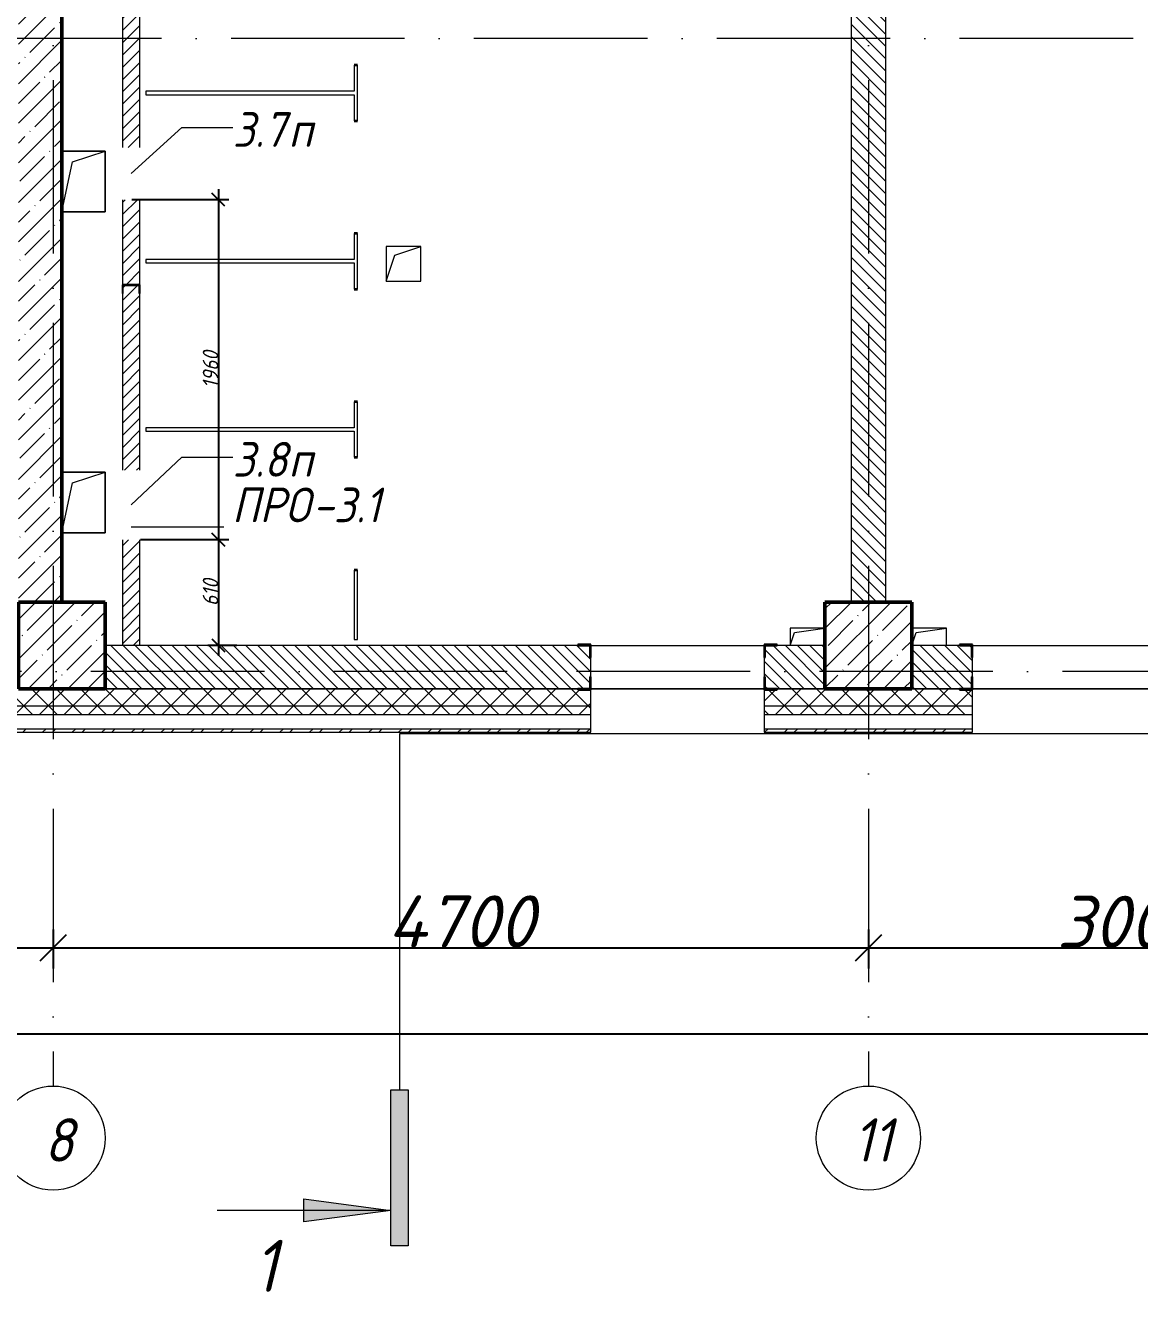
# Model space of a CAD drawing. Header units: millimetres. Extents: x -537608 to 253996, y -217170 to 186033.
# Drawn here: x -165595 to -159171, y 146246 to 153546 of the extents above; entities that cross this region are included whole.
import ezdxf

# ---------------------------------------------------------------- set-up
doc = ezdxf.new("R2010")
doc.units = ezdxf.units.MM
doc.linetypes.add('50_200_ШТРИХ_1Т_ш5_п1_п1_', pattern=[1400, 1000, -200, 0, -200])
for name, color, linetype, lineweight in [('A-____-____-DIMS', 7, 'Continuous', 9), ('A-DOOR-OPNG-MCUT', 7, 'Continuous', 35), ('A-FLOR-____-OTLN', 7, 'Continuous', 9), ('A-GENM-____-IDEN', 7, 'Continuous', 9), ('A-GENM-____-MCUT', 7, 'Continuous', 25), ('A-GENM-____-OTLN', 7, 'Continuous', 9), ('A-GENM-____-OTLN-1', 7, 'Continuous', 25), ('A-GLAZ-____-IDEN', 7, 'Continuous', 9), ('A-WALL-____-MCUT', 7, 'Continuous', 13), ('A-WALL-____-MCUT-1', 7, 'Continuous', 9), ('A-WALL-____-MCUT-2', 7, 'Continuous', 50), ('A-WALL-____-OTLN', 7, 'Continuous', 9), ('A-WALL-____-PATT-1', 7, 'Continuous', 9), ('A-WALL-FNSH-MCUT-1', 7, 'Continuous', 9), ('G-____-____-SYMB', 7, 'Continuous', 9), ('S-COLS-____-MCUT', 7, 'Continuous', 50), ('S-COLS-____-OTLN', 7, 'Continuous', 9), ('S-GRID-____-IDEN', 7, 'Continuous', 9), ('S-GRID-____-OTLN-1', 7, '50_200_ШТРИХ_1Т_ш5_п1_п1_', 9)]:
    doc.layers.add(name, color=color, linetype=linetype, lineweight=lineweight)
doc.layers.add('A-DOOR-____-OTLN-1', color=7, linetype='Continuous', lineweight=9, true_color=0xffffff)
doc.layers.add('G-____-____-SYMB-1', color=9, linetype='Continuous', lineweight=9, true_color=0x808080)
doc.styles.add('ISOCPEUR_I', font='isocpeui.ttf', dxfattribs={"height": 300})
doc.styles.add('ISOCPEUR_I_10', font='isocpeui.ttf', dxfattribs={"width": 0.9, "height": 180})
doc.styles.add('ISOCPEUR_I_11', font='isocpeui.ttf', dxfattribs={"width": 0.9, "height": 200})
doc.styles.add('ISOCPEUR_I_7', font='isocpeui.ttf', dxfattribs={"width": 0.9, "height": 90})
doc.styles.add('ISOCPEUR_I_9', font='isocpeui.ttf', dxfattribs={"width": 0.9, "height": 250})
doc.dimstyles.new('ISO-1_8_0_9К_СРЕДНИЙ_Кладочные_1', dxfattribs={"dimscale": 304.8, "dimtxt": 89.638306, "dimasz": 0.246063, "dimexe": 0.19685, "dimexo": 0, "dimgap": 0, "dimtad": 1, "dimdec": 3, "dimrnd": 0.001, "dimdsep": 46, "dimtxsty": 'ISOCPEUR_I_7', "dimblk1": 'OBLIQUE', "dimblk2": 'OBLIQUE', "dimsah": 1, "dimcen": 0.09, "dimdle": 0.19685, "dimazin": 0, "dimtfac": 1, "dimtdec": 4, "dimtix": 1, "dimtmove": 0, "dimatfit": 3, "dimfxl": 1, "dimtvp": 1, "dimtolj": 1, "dimtzin": 0, "dimarcsym": 2})
doc.dimstyles.new('ISO-2_5_0_9К_БОЛЬШОЙ_ОСИ', dxfattribs={"dimscale": 304.8, "dimtxt": 248.995294, "dimasz": 0.492126, "dimexe": 0.393701, "dimexo": 0, "dimgap": 0, "dimtad": 1, "dimdec": 0, "dimzin": 0, "dimdsep": 46, "dimtxsty": 'ISOCPEUR_I', "dimblk1": 'OBLIQUE', "dimblk2": 'OBLIQUE', "dimsah": 1, "dimcen": 0.09, "dimdle": 0.393701, "dimazin": 0, "dimtfac": 1, "dimtdec": 4, "dimtix": 1, "dimtmove": 0, "dimatfit": 3, "dimfxl": 1, "dimtvp": 1, "dimtolj": 1, "dimtzin": 0, "dimarcsym": 2})
pattern_1 = [(135, (-178684.97, 94540.114), (-35.35534, -35.35534), [])]
pattern_2 = [(45, (-178684.97, 94540.11), (-70.71068, 70.71068), []), (135, (-178684.97, 94540.11), (-70.71068, -70.71068), [])]

# ---------------------------------------------------------------- blocks, each defined once
blk = doc.blocks.new('BSC_Колонна _Прямоугольная - 500х500-V30-АР1_План отверстий 3 этажа в осях 1-64_Ю-ЯЯ')
at = {"layer": 'S-COLS-____-OTLN'}
h = blk.add_hatch(dxfattribs=at)
h.set_pattern_fill('FP_37', color=256, style=0, pattern_type=2)
h.set_pattern_definition([(45, (-17950, -55431.04), (-114.04925, 114.04925), []), (45, (-17835.95, -55431.04), (-114.04925, 114.04925), [201.613, -40.323, 3.353, -36.97])])
h.paths.add_polyline_path([(-250, -250), (250, -250), (250, 250), (-250, 250), (-250, 177.9)], flags=0)
at = {"layer": 'S-COLS-____-MCUT'}
for p, q in [((250, 250), (-250, 250)), ((-250, 250), (-250, -250)), ((250, -250), (250, 250)), ((-250, -250), (250, -250))]:
    blk.add_line(p, q, dxfattribs=at)
blk = doc.blocks.new('BSC_Колонна _Прямоугольная - 500х500-V60-АР1_План отверстий 3 этажа в осях 1-64_Ю-ЯЯ')
at = {"layer": 'S-COLS-____-OTLN'}
h = blk.add_hatch(dxfattribs=at)
h.set_pattern_fill('FP_68', color=256, style=0, pattern_type=2)
h.set_pattern_definition([(45, (-13300, -55431.04), (-114.04925, 114.04925), []), (45, (-13185.95, -55431.04), (-114.04925, 114.04925), [201.613, -40.323, 3.353, -36.97])])
h.paths.add_polyline_path([(-250, -250), (250, -250), (250, 250), (-250, 250)], flags=0)
at = {"layer": 'S-COLS-____-MCUT'}
for p, q in [((250, 250), (-250, 250)), ((-250, 250), (-250, -250)), ((250, -250), (250, 250)), ((-250, -250), (250, -250))]:
    blk.add_line(p, q, dxfattribs=at)
blk = doc.blocks.new('DOR_ДУ_распашная__1Ст_Прямоугольная_ШЕР - Вн_650х2100h_Кабинки С_у-18405741-АР1_План отверстий 3 этажа в осях 1-64_Ю-ЯЯ')
at = {"layer": 'A-DOOR-OPNG-MCUT'}
for p, q in [((-325, -10), (-325, 10)), ((325, 10), (325, -10))]:
    blk.add_line(p, q, dxfattribs=at)
blk = doc.blocks.new('Фахверк_СКБ_Уголок - 250_2700-27497298-АР1_План отверстий 3 этажа в осях 1-64_Ю-ЯЯ')
at = {"layer": 'A-GENM-____-MCUT'}
for p, q in [((200, 181), (125, 181)), ((125, 181), (125, 106)), ((131, 106), (131, 175)), ((131, 175), (200, 175)), ((200, 175), (200, 181)), ((125, 106), (131, 106)), ((131, -6), (125, -6)), ((125, -6), (125, -81)), ((131, -75), (131, -6)), ((125, -81), (200, -81)), ((200, -75), (131, -75)), ((200, -81), (200, -75))]:
    blk.add_line(p, q, dxfattribs=at)
blk = doc.blocks.new('154_Фахверк_СКБ_Швеллер - Тип_100_3960-28737914-АР1_План отверстий 3 этажа в осях 1-64_Ю-ЯЯ')
at = {"layer": 'A-GENM-____-MCUT'}
for p, q in [((175, 50), (125, 50)), ((125, 50), (125, -50)), ((128, 47), (175, 47)), ((128, -47), (128, 47)), ((175, 47), (175, 50)), ((125, -50), (175, -50)), ((175, -47), (128, -47)), ((175, -50), (175, -47))]:
    blk.add_line(p, q, dxfattribs=at)
blk = doc.blocks.new('AR_Отверстие прямоугольное _в плите_ - AR_Отверстие прямоугольное _в плите_-V168-АР1_План отверстий 3 этажа в осях 1-64_Ю-ЯЯ')
at = {"layer": 'A-GENM-____-OTLN'}
for p, q in [((125, 175), (-125, 175)), ((-62.5, 112.5), (125, 175)), ((125, -175), (125, 175)), ((-125, -175), (-62.5, 112.5)), ((-125, -175), (125, -175))]:
    blk.add_line(p, q, dxfattribs=at)
blk = doc.blocks.new('AR_Отверстие прямоугольное _в плите_ - AR_Отверстие прямоугольное _в плите_-30459207-АР1_План отверстий 3 этажа в осях 1-64_Ю-ЯЯ')
at = {"layer": 'A-GENM-____-OTLN'}
for p, q in [((100, 100), (-100, 100)), ((-100, 100), (-100, -100)), ((-50, 50), (100, 100)), ((100, -100), (100, 100)), ((-100, -100), (-50, 50)), ((-100, -100), (100, -100))]:
    blk.add_line(p, q, dxfattribs=at)
blk = doc.blocks.new('AR_Отверстие прямоугольное _в плите_ - AR_Отверстие прямоугольное _в плите_-V178-АР1_План отверстий 3 этажа в осях 1-64_Ю-ЯЯ')
at = {"layer": 'A-GENM-____-OTLN'}
for p, q in [((100, 50), (-100, 50)), ((-100, -50), (-75, 25)), ((-75, 25), (100, 50)), ((100, -50), (100, 50))]:
    blk.add_line(p, q, dxfattribs=at)
blk = doc.blocks.new('AR_Отверстие прямоугольное _в плите_ - AR_Отверстие прямоугольное _в плите_-30510746-АР1_План отверстий 3 этажа в осях 1-64_Ю-ЯЯ')
at = {"layer": 'A-GENM-____-OTLN'}
for p, q in [((100, 50), (-100, 50)), ((-100, 50), (-100, -50)), ((-100, -50), (-75, 25)), ((-75, 25), (100, 50))]:
    blk.add_line(p, q, dxfattribs=at)
blk = doc.blocks.new('Ось сетки - Круг_Ø6_00__ISO-2_5_0_9K_-25732049-АР1_План отверстий 3 этажа в осях 1-64_Ю-ЯЯ')
at = {"layer": 'S-GRID-____-IDEN'}
blk.add_circle((0, 0), 3, dxfattribs=at)
blk = doc.blocks.new('Разрез - Концевая часть разреза-18266132-АР1_План отверстий 3 этажа в осях 1-64_Ю-ЯЯ')
at = {"layer": 'G-____-____-SYMB'}
for points in [[(0, 0.5), (0, -0.5), (-9, -0.5), (-9, 0.5)], [(-6.292, -5.5), (-7.609, -5.5), (-6.95, -0.5)]]:
    blk.add_hatch(color=256, dxfattribs=at).paths.add_polyline_path(points, flags=0)
for p, q in [((0, 0.5), (-9, 0.5)), ((-9, 0.5), (-9, -0.5)), ((0, -0.5), (0, 0.5)), ((-9, -0.5), (0, -0.5)), ((-6.95, -0.5), (-7.609, -5.5)), ((-6.95, -0.5), (-6.95, -10.5)), ((-6.292, -5.5), (-6.95, -0.5)), ((-7.609, -5.5), (-6.292, -5.5))]:
    blk.add_line(p, q, dxfattribs=at)
blk = doc.blocks.new('_Oblique')
at = {"color": 0, "linetype": 'ByBlock', "lineweight": -2}
blk.add_line((-0.5, -0.5), (0.5, 0.5), dxfattribs=at)
blk = doc.blocks.new('*D922')
at = {"layer": 'A-____-____-DIMS', "color": 0, "lineweight": -2, "transparency": 16777216}
for p, q in [((-168835, 148334.6), (-168835, 148108.6)), ((-165435, 148334.6), (-165435, 148108.6)), ((-168955, 148228.6), (-165315, 148228.6))]:
    blk.add_line(p, q, dxfattribs=at)
at = {"layer": 'Defpoints', "color": 0, "transparency": 16777216}
for p in [(-168835, 148334.6), (-165435, 148334.6), (-165435, 148228.6)]:
    blk.add_point(p, dxfattribs=at)
at = {"layer": 'A-____-____-DIMS', "color": 0, "lineweight": -2, "transparency": 16777216, "xscale": 150, "yscale": 150, "zscale": 150, "rotation": 180}
blk.add_blockref('_Oblique', (-168835, 148228.6), dxfattribs=at)
at = {"layer": 'A-____-____-DIMS', "color": 0, "lineweight": -2, "transparency": 16777216, "xscale": 150, "yscale": 150, "zscale": 150}
blk.add_blockref('_Oblique', (-165435, 148228.6), dxfattribs=at)
at = {"layer": 'A-____-____-DIMS', "color": 0, "transparency": 16777216, "insert": (-167135, 148378.6), "char_height": 300, "width": 781.462, "attachment_point": 5, "style": 'ISOCPEUR_I'}
blk.add_mtext('\\A1;3400', dxfattribs=at)
blk = doc.blocks.new('*D923')
at = {"layer": 'A-____-____-DIMS', "color": 0, "lineweight": -2, "transparency": 16777216}
for p, q in [((-165435, 148334.6), (-165435, 148108.6)), ((-160735, 148334.6), (-160735, 148108.6)), ((-165555, 148228.6), (-160615, 148228.6))]:
    blk.add_line(p, q, dxfattribs=at)
at = {"layer": 'Defpoints', "color": 0, "transparency": 16777216}
for p in [(-165435, 148334.6), (-160735, 148334.6), (-160735, 148228.6)]:
    blk.add_point(p, dxfattribs=at)
at = {"layer": 'A-____-____-DIMS', "color": 0, "lineweight": -2, "transparency": 16777216, "xscale": 150, "yscale": 150, "zscale": 150, "rotation": 180}
blk.add_blockref('_Oblique', (-165435, 148228.6), dxfattribs=at)
at = {"layer": 'A-____-____-DIMS', "color": 0, "lineweight": -2, "transparency": 16777216, "xscale": 150, "yscale": 150, "zscale": 150}
blk.add_blockref('_Oblique', (-160735, 148228.6), dxfattribs=at)
at = {"layer": 'A-____-____-DIMS', "color": 0, "transparency": 16777216, "insert": (-163085, 148380.5), "char_height": 300, "width": 781.462, "attachment_point": 5, "style": 'ISOCPEUR_I'}
blk.add_mtext('\\A1;4700', dxfattribs=at)
blk = doc.blocks.new('*D924')
at = {"layer": 'A-____-____-DIMS', "color": 0, "lineweight": -2, "transparency": 16777216}
for p, q in [((-160735, 148334.6), (-160735, 148108.6)), ((-157735, 148334.6), (-157735, 148108.6)), ((-160855, 148228.6), (-157615, 148228.6))]:
    blk.add_line(p, q, dxfattribs=at)
at = {"layer": 'Defpoints', "color": 0, "transparency": 16777216}
for p in [(-160735, 148334.6), (-157735, 148334.6), (-157735, 148228.6)]:
    blk.add_point(p, dxfattribs=at)
at = {"layer": 'A-____-____-DIMS', "color": 0, "lineweight": -2, "transparency": 16777216, "xscale": 150, "yscale": 150, "zscale": 150, "rotation": 180}
blk.add_blockref('_Oblique', (-160735, 148228.6), dxfattribs=at)
at = {"layer": 'A-____-____-DIMS', "color": 0, "lineweight": -2, "transparency": 16777216, "xscale": 150, "yscale": 150, "zscale": 150}
blk.add_blockref('_Oblique', (-157735, 148228.6), dxfattribs=at)
at = {"layer": 'A-____-____-DIMS', "color": 0, "transparency": 16777216, "insert": (-159235, 148378.6), "char_height": 300, "width": 758.478, "attachment_point": 5, "style": 'ISOCPEUR_I'}
blk.add_mtext('\\A1;3000', dxfattribs=at)
blk = doc.blocks.new('*D1005')
at = {"layer": 'A-____-____-DIMS', "color": 0, "lineweight": -2, "transparency": 16777216}
for p, q in [((-181035, 147837.8), (-181035, 147611.8)), ((-107635, 147837.8), (-107635, 147611.8)), ((-181155, 147731.8), (-107515, 147731.8))]:
    blk.add_line(p, q, dxfattribs=at)
at = {"layer": 'Defpoints', "color": 0, "transparency": 16777216}
for p in [(-181035, 147837.8), (-107635, 147837.8), (-107635, 147731.8)]:
    blk.add_point(p, dxfattribs=at)
at = {"layer": 'A-____-____-DIMS', "color": 0, "lineweight": -2, "transparency": 16777216, "xscale": 150, "yscale": 150, "zscale": 150, "rotation": 180}
blk.add_blockref('_Oblique', (-181035, 147731.8), dxfattribs=at)
at = {"layer": 'A-____-____-DIMS', "color": 0, "lineweight": -2, "transparency": 16777216, "xscale": 150, "yscale": 150, "zscale": 150}
blk.add_blockref('_Oblique', (-107635, 147731.8), dxfattribs=at)
at = {"layer": 'A-____-____-DIMS', "color": 0, "transparency": 16777216, "insert": (-144335, 147883.7), "char_height": 300, "width": 971.082, "attachment_point": 5, "style": 'ISOCPEUR_I'}
blk.add_mtext('\\A1;73400', dxfattribs=at)
blk = doc.blocks.new('*D1048')
at = {"layer": 'A-____-____-DIMS', "color": 0, "lineweight": -2, "transparency": 16777216}
for p, q in [((-164482.1, 152601.2), (-164482.1, 150521.2)), ((-164981.9, 152541.2), (-164422.1, 152541.2)), ((-164931.9, 150581.2), (-164422.1, 150581.2))]:
    blk.add_line(p, q, dxfattribs=at)
at = {"layer": 'Defpoints', "color": 0, "transparency": 16777216}
for p in [(-164981.9, 152541.2), (-164931.9, 150581.2), (-164482.1, 150581.2)]:
    blk.add_point(p, dxfattribs=at)
at = {"layer": 'A-____-____-DIMS', "color": 0, "lineweight": -2, "transparency": 16777216, "xscale": 75, "yscale": 75, "zscale": 75}
for p, rotation in [((-164482.1, 152541.2), 90), ((-164482.1, 150581.2), 270)]:
    blk.add_blockref('_Oblique', p, dxfattribs=dict(at, rotation=rotation))
at = {"layer": 'A-____-____-DIMS', "color": 0, "transparency": 16777216, "insert": (-164527.1, 151561.2), "char_height": 90, "width": 504.733, "attachment_point": 5, "rotation": 90, "style": 'ISOCPEUR_I_7'}
blk.add_mtext('\\A1;1960', dxfattribs=at)
blk = doc.blocks.new('*D1049')
at = {"layer": 'A-____-____-DIMS', "color": 0, "lineweight": -2, "transparency": 16777216}
for p, q in [((-164482.1, 150641.2), (-164482.1, 149911.2)), ((-164931.9, 150581.2), (-164422.1, 150581.2)), ((-164376, 149971.2), (-164542.1, 149971.2))]:
    blk.add_line(p, q, dxfattribs=at)
at = {"layer": 'Defpoints', "color": 0, "transparency": 16777216}
for p in [(-164931.9, 150581.2), (-164482.1, 149971.2), (-164376, 149971.2)]:
    blk.add_point(p, dxfattribs=at)
at = {"layer": 'A-____-____-DIMS', "color": 0, "lineweight": -2, "transparency": 16777216, "xscale": 75, "yscale": 75, "zscale": 75}
for p, rotation in [((-164482.1, 150581.2), 90), ((-164482.1, 149971.2), 270)]:
    blk.add_blockref('_Oblique', p, dxfattribs=dict(at, rotation=rotation))
at = {"layer": 'A-____-____-DIMS', "color": 0, "transparency": 16777216, "insert": (-164527.1, 150276.2), "char_height": 90, "width": 368.207, "attachment_point": 5, "rotation": 90, "style": 'ISOCPEUR_I_7'}
blk.add_mtext('\\A1;610', dxfattribs=at)

msp = doc.modelspace()

# ---------------------------------------------------------------- hatches: boundary and pattern name
at = {"layer": 'A-WALL-____-PATT-1'}
h = msp.add_hatch(dxfattribs=at)
h.set_pattern_fill('FP_12', color=256, style=0, pattern_type=2)
h.set_pattern_definition([(45, (-178684.97, 94540.11), (-114.04925, 114.04925), []), (45, (-178570.92, 94540.11), (-114.04925, 114.04925), [201.612, -40.322, 3.353, -36.97])])
h.paths.add_polyline_path([(-165634.9702, 150221.1558), (-165384.9702, 150221.1558), (-165384.9702, 157721.1558), (-165634.9702, 157721.1558), (-165634.9702, 151763.5666)], flags=0)
h = msp.add_hatch(dxfattribs=at)
h.set_pattern_fill('FP_8', color=256, style=0, pattern_type=2)
h.set_pattern_definition([(45, (-178684.97, 94540.114), (-35.35534, 35.35534), [])])
h.paths.add_polyline_path([(-165034.9702, 149971.1558), (-164934.9702, 149971.1558), (-164934.9702, 150581.1558), (-165034.9702, 150581.1558)], flags=0)
h.paths.add_polyline_path([(-164934.9702, 150981.1558), (-164934.9702, 152001.1558), (-164937.9702, 152001.1558), (-164937.9702, 152048.1558), (-165031.9702, 152048.1558), (-165031.9702, 152001.1558), (-165034.9702, 152001.1558), (-165034.9702, 150981.1558), (-165010.8075, 150981.1558)], flags=0)
h.paths.add_polyline_path([(-164937.9702, 152051.1558), (-164934.9702, 152051.1558), (-164934.9702, 152541.1558), (-165034.9702, 152541.1558), (-165034.9702, 152051.1558), (-164985.2094, 152051.1558)], flags=0)
h.paths.add_polyline_path([(-164934.9702, 152841.1558), (-164934.9702, 155221.1558), (-165034.9702, 155221.1558), (-165034.9702, 152841.1558), (-164966.3099, 152841.1558)], flags=0)
h.paths.add_polyline_path([(-165034.9702, 155721.1558), (-164934.9702, 155721.1558), (-164934.9702, 157521.1558), (-165034.9702, 157521.1558)], flags=0)
h = msp.add_hatch(dxfattribs=at)
h.set_pattern_fill('FP_9', color=256, style=0, pattern_type=2)
h.set_pattern_definition(pattern_1)
h.paths.add_polyline_path([(-160834.9702, 150221.1558), (-160634.9702, 150221.1558), (-160634.9702, 153721.1558), (-160703.9702, 153721.1558), (-160703.9702, 153727.1558), (-160634.9702, 153727.1558), (-160634.9702, 157221.1558), (-160834.9702, 157221.1558), (-160834.9702, 153727.1558), (-160765.9702, 153727.1558), (-160765.9702, 153721.1558), (-160834.9702, 153721.1558), (-160834.9702, 151763.5666)], flags=0)
h = msp.add_hatch(dxfattribs=at)
h.set_pattern_fill('FP_9', color=256, style=0, pattern_type=2)
h.set_pattern_definition(pattern_1)
h.paths.add_polyline_path([(-160984.9702, 149721.1558), (-160984.9702, 149971.1558), (-161328.9702, 149971.1558), (-161328.9702, 149902.1558), (-161334.9702, 149902.1558), (-161334.9702, 149790.1558), (-161328.9702, 149790.1558), (-161328.9702, 149721.1558), (-161024.3533, 149721.1558)], flags=0)
h.paths.add_polyline_path([(-162340.9702, 149721.1558), (-162340.9702, 149790.1558), (-162334.9702, 149790.1558), (-162334.9702, 149902.1558), (-162340.9702, 149902.1558), (-162340.9702, 149971.1558), (-165134.9702, 149971.1558), (-165134.9702, 149721.1558), (-162409.9702, 149721.1558)], flags=0)
h = msp.add_hatch(dxfattribs=at)
h.set_pattern_fill('FP_9', color=256, style=0, pattern_type=2)
h.set_pattern_definition(pattern_1)
h.paths.add_polyline_path([(-158328.9702, 149721.1558), (-157984.9702, 149721.1558), (-157984.9702, 149971.1558), (-158328.9702, 149971.1558), (-158328.9702, 149902.1558), (-158334.9702, 149902.1558), (-158334.9702, 149790.1558), (-158328.9702, 149790.1558)], flags=0)
h.paths.add_polyline_path([(-160390.9702, 149721.1558), (-160140.9702, 149721.1558), (-160140.6211, 149790.1558), (-160134.9702, 149790.1558), (-160134.9702, 149902.1558), (-160140.9702, 149902.1558), (-160140.9702, 149971.1558), (-160484.9702, 149971.1558), (-160484.9702, 149721.1558)], flags=0)
h = msp.add_hatch(dxfattribs=at)
h.set_pattern_fill('FP_4', color=256, style=0, pattern_type=2)
h.set_pattern_definition(pattern_2)
h.paths.add_polyline_path([(-104465.4961, 149621.1558), (-104384.9702, 149621.1558), (-104384.9702, 149721.1558), (-110734.9702, 149721.1558), (-110734.9702, 149621.1558), (-108000.4246, 149621.1558)], flags=0)
h.paths.add_polyline_path([(-115070.2818, 149621.1558), (-114684.9702, 149621.1558), (-114684.9702, 149715.1558), (-114759.9702, 149715.1558), (-114759.9702, 149721.1558), (-115709.9702, 149721.1558), (-115709.9702, 149715.1558), (-115784.9702, 149715.1558), (-115784.9702, 149621.1558), (-115434.9702, 149621.1558)], flags=0)
h.paths.add_polyline_path([(-113302.8175, 149621.1558), (-111734.9702, 149621.1558), (-111734.9702, 149721.1558), (-113609.9702, 149721.1558), (-113609.9702, 149715.1558), (-113684.9702, 149715.1558), (-113684.9702, 149621.1558)], flags=0)
h.paths.add_polyline_path([(-118709.9702, 149621.1558), (-117584.9702, 149621.1558), (-117584.9702, 149715.1558), (-117659.9702, 149715.1558), (-117659.9702, 149721.1558), (-118709.9702, 149721.1558), (-118709.9702, 149715.1558), (-118784.9702, 149715.1558), (-118784.9702, 149621.1558), (-118778.9702, 149621.1558)], flags=0)
h.paths.add_polyline_path([(-120584.9702, 149621.1558), (-120584.9702, 149715.1558), (-120659.9702, 149715.1558), (-120659.9702, 149721.1558), (-121709.9702, 149721.1558), (-121709.9702, 149715.1558), (-121784.9702, 149715.1558), (-121784.9702, 149621.1558), (-121256.4068, 149621.1558)], flags=0)
h.paths.add_polyline_path([(-124709.9702, 149621.1558), (-123584.9702, 149621.1558), (-123584.9702, 149715.1558), (-123659.9702, 149715.1558), (-123659.9702, 149721.1558), (-124709.9702, 149721.1558), (-124709.9702, 149715.1558), (-124784.9702, 149715.1558), (-124784.9702, 149621.1558)], flags=0)
h.paths.add_polyline_path([(-126659.9702, 149621.1558), (-126584.9702, 149621.1558), (-126584.9702, 149715.1558), (-126659.9702, 149715.1558), (-126659.9702, 149721.1558), (-127709.9702, 149721.1558), (-127709.9702, 149715.1558), (-127784.9702, 149715.1558), (-127784.9702, 149621.1558), (-127442.5318, 149621.1558)], flags=0)
h.paths.add_polyline_path([(-130434.9702, 149621.1558), (-129584.9702, 149621.1558), (-129584.9702, 149715.1558), (-129659.9702, 149715.1558), (-129659.9702, 149721.1558), (-130709.9702, 149721.1558), (-130709.9702, 149715.1558), (-130784.9702, 149715.1558), (-130784.9702, 149621.1558), (-130709.9702, 149621.1558)], flags=0)
h.paths.add_polyline_path([(-132744.9247, 149621.1558), (-132584.9702, 149621.1558), (-132584.9702, 149715.1558), (-132659.9702, 149715.1558), (-132659.9702, 149721.1558), (-134259.9702, 149721.1558), (-134259.9702, 149715.1558), (-134334.9702, 149715.1558), (-134334.9702, 149621.1558), (-133628.6568, 149621.1558)], flags=0)
h.paths.add_polyline_path([(-136279.8532, 149621.1558), (-136134.9702, 149621.1558), (-136134.9702, 149715.1558), (-136209.9702, 149715.1558), (-136209.9702, 149721.1558), (-137259.9702, 149721.1558), (-137259.9702, 149715.1558), (-137334.9702, 149715.1558), (-137334.9702, 149621.1558)], flags=0)
h.paths.add_polyline_path([(-139134.9702, 149621.1558), (-139134.9702, 149715.1558), (-139209.9702, 149715.1558), (-139209.9702, 149721.1558), (-140259.9702, 149721.1558), (-140259.9702, 149715.1558), (-140334.9702, 149715.1558), (-140334.9702, 149621.1558), (-139814.7818, 149621.1558)], flags=0)
h.paths.add_polyline_path([(-142465.9782, 149621.1558), (-142134.9702, 149621.1558), (-142134.9702, 149715.1558), (-142209.9702, 149715.1558), (-142209.9702, 149721.1558), (-143259.9702, 149721.1558), (-143259.9702, 149715.1558), (-143334.9702, 149715.1558), (-143334.9702, 149621.1558), (-142907.8443, 149621.1558)], flags=0)
h.paths.add_polyline_path([(-146259.9702, 149621.1558), (-145134.9702, 149621.1558), (-145134.9702, 149715.1558), (-145209.9702, 149715.1558), (-145209.9702, 149721.1558), (-146259.9702, 149721.1558), (-146259.9702, 149715.1558), (-146334.9702, 149715.1558), (-146334.9702, 149621.1558), (-146328.9702, 149621.1558)], flags=0)
h.paths.add_polyline_path([(-149334.9702, 149621.1558), (-148134.9702, 149621.1558), (-148134.9702, 149715.1558), (-148209.9702, 149715.1558), (-148209.9702, 149721.1558), (-149259.9702, 149721.1558), (-149259.9702, 149715.1558), (-149334.9702, 149715.1558)], flags=0)
h.paths.add_polyline_path([(-151134.9702, 149621.1558), (-151134.9702, 149715.1558), (-151209.9702, 149715.1558), (-151209.9702, 149721.1558), (-152259.9702, 149721.1558), (-152259.9702, 149715.1558), (-152334.9702, 149715.1558), (-152334.9702, 149621.1558), (-151303.2997, 149621.1558)], flags=0)
h.paths.add_polyline_path([(-155259.9702, 149621.1558), (-154134.9702, 149621.1558), (-154134.9702, 149715.1558), (-154209.9702, 149715.1558), (-154209.9702, 149721.1558), (-155259.9702, 149721.1558), (-155259.9702, 149715.1558), (-155334.9702, 149715.1558), (-155334.9702, 149621.1558), (-155328.9702, 149621.1558)], flags=0)
h.paths.add_polyline_path([(-157134.9702, 149621.1558), (-157134.9702, 149715.1558), (-157209.9702, 149715.1558), (-157209.9702, 149721.1558), (-158259.9702, 149721.1558), (-158259.9702, 149715.1558), (-158334.9702, 149715.1558), (-158334.9702, 149621.1558), (-157209.9702, 149621.1558)], flags=0)
h.paths.add_polyline_path([(-160484.9702, 149621.1558), (-160134.9702, 149621.1558), (-160134.9702, 149715.1558), (-160209.9702, 149715.1558), (-160209.9702, 149721.1558), (-161259.9702, 149721.1558), (-161259.9702, 149715.1558), (-161334.9702, 149715.1558), (-161334.9702, 149621.1558), (-160984.9702, 149621.1558)], flags=0)
h.paths.add_polyline_path([(-162334.9702, 149621.1558), (-162334.9702, 149715.1558), (-162409.9702, 149715.1558), (-162409.9702, 149721.1558), (-172134.9702, 149721.1558), (-172134.9702, 149621.1558), (-162791.8175, 149621.1558)], flags=0)
h.paths.add_polyline_path([(-173134.9702, 149621.1558), (-173134.9702, 149721.1558), (-181134.9702, 149721.1558), (-181134.9702, 149621.1558), (-175164.0676, 149621.1558)], flags=0)
h = msp.add_hatch(dxfattribs=at)
h.set_pattern_fill('FP_4', color=256, style=0, pattern_type=2)
h.set_pattern_definition(pattern_2)
h.paths.add_polyline_path([(-104384.9702, 149571.1558), (-104384.9702, 149621.1558), (-110734.9702, 149621.1558), (-110734.9702, 149571.1558), (-104465.4961, 149571.1558)], flags=0)
h.paths.add_polyline_path([(-111734.9702, 149571.1558), (-111734.9702, 149621.1558), (-113684.9702, 149621.1558), (-113684.9702, 149571.1558), (-113302.8175, 149571.1558)], flags=0)
h.paths.add_polyline_path([(-117584.9702, 149571.1558), (-117584.9702, 149621.1558), (-118784.9702, 149621.1558), (-118784.9702, 149571.1558), (-118605.2104, 149571.1558)], flags=0)
h.paths.add_polyline_path([(-115070.2818, 149571.1558), (-114684.9702, 149571.1558), (-114684.9702, 149621.1558), (-115784.9702, 149621.1558), (-115784.9702, 149571.1558)], flags=0)
h.paths.add_polyline_path([(-121256.4068, 149571.1558), (-120584.9702, 149571.1558), (-120584.9702, 149621.1558), (-121784.9702, 149621.1558), (-121784.9702, 149571.1558)], flags=0)
h.paths.add_polyline_path([(-123584.9702, 149571.1558), (-123584.9702, 149621.1558), (-124784.9702, 149621.1558), (-124784.9702, 149571.1558), (-123907.6032, 149571.1558)], flags=0)
h.paths.add_polyline_path([(-126584.9702, 149571.1558), (-126584.9702, 149621.1558), (-127784.9702, 149621.1558), (-127784.9702, 149571.1558), (-127442.5318, 149571.1558)], flags=0)
h.paths.add_polyline_path([(-129584.9702, 149571.1558), (-129584.9702, 149621.1558), (-130784.9702, 149621.1558), (-130784.9702, 149571.1558), (-130093.7282, 149571.1558)], flags=0)
h.paths.add_polyline_path([(-132584.9702, 149571.1558), (-132584.9702, 149621.1558), (-134334.9702, 149621.1558), (-134334.9702, 149571.1558), (-132744.9247, 149571.1558)], flags=0)
h.paths.add_polyline_path([(-136134.9702, 149571.1558), (-136134.9702, 149621.1558), (-137334.9702, 149621.1558), (-137334.9702, 149571.1558), (-136279.8532, 149571.1558)], flags=0)
h.paths.add_polyline_path([(-139134.9702, 149571.1558), (-139134.9702, 149621.1558), (-140334.9702, 149621.1558), (-140334.9702, 149571.1558), (-139814.7818, 149571.1558)], flags=0)
h.paths.add_polyline_path([(-142134.9702, 149571.1558), (-142134.9702, 149621.1558), (-143334.9702, 149621.1558), (-143334.9702, 149571.1558), (-142465.9782, 149571.1558)], flags=0)
h.paths.add_polyline_path([(-146334.9702, 149571.1558), (-145134.9702, 149571.1558), (-145134.9702, 149621.1558), (-146334.9702, 149621.1558)], flags=0)
h.paths.add_polyline_path([(-148652.1032, 149571.1558), (-148134.9702, 149571.1558), (-148134.9702, 149621.1558), (-149334.9702, 149621.1558), (-149334.9702, 149571.1558)], flags=0)
h.paths.add_polyline_path([(-151303.2997, 149571.1558), (-151134.9702, 149571.1558), (-151134.9702, 149621.1558), (-152334.9702, 149621.1558), (-152334.9702, 149571.1558), (-152187.0318, 149571.1558)], flags=0)
h.paths.add_polyline_path([(-154134.9702, 149571.1558), (-154134.9702, 149621.1558), (-155334.9702, 149621.1558), (-155334.9702, 149571.1558), (-154838.2282, 149571.1558)], flags=0)
h.paths.add_polyline_path([(-157489.4247, 149571.1558), (-157134.9702, 149571.1558), (-157134.9702, 149621.1558), (-158334.9702, 149621.1558), (-158334.9702, 149571.1558)], flags=0)
h.paths.add_polyline_path([(-160140.6211, 149571.1558), (-160134.9702, 149571.1558), (-160134.9702, 149621.1558), (-161334.9702, 149621.1558), (-161334.9702, 149571.1558), (-161024.3533, 149571.1558)], flags=0)
h.paths.add_polyline_path([(-162791.8175, 149571.1558), (-162334.9702, 149571.1558), (-162334.9702, 149621.1558), (-172134.9702, 149621.1558), (-172134.9702, 149571.1558), (-164559.2818, 149571.1558)], flags=0)
h.paths.add_polyline_path([(-173134.9702, 149571.1558), (-173134.9702, 149621.1558), (-181234.9702, 149621.1558), (-181234.9702, 149571.1558), (-175164.0676, 149571.1558)], flags=0)
h = msp.add_hatch(dxfattribs=at)
h.set_pattern_fill('FP_6', color=256, style=0, pattern_type=2)
h.set_pattern_definition([(45, (-178684.97, 94540.11), (-85.53659, 85.53659), []), (45, (-178627.95, 94540.11), (-85.53659, 85.53659), [])])
h.paths.add_polyline_path([(-133628.6568, 149471.1558), (-133469.9702, 149471.1558), (-133469.9702, 149491.1558), (-134334.9702, 149491.1558), (-134334.9702, 149471.1558)], flags=0)
h.paths.add_polyline_path([(-136134.9702, 149471.1558), (-136134.9702, 149491.1558), (-137334.9702, 149491.1558), (-137334.9702, 149471.1558), (-136279.8532, 149471.1558)], flags=0)
h.paths.add_polyline_path([(-139134.9702, 149471.1558), (-139134.9702, 149491.1558), (-140334.9702, 149491.1558), (-140334.9702, 149471.1558), (-139814.7818, 149471.1558)], flags=0)
h.paths.add_polyline_path([(-142134.9702, 149471.1558), (-142134.9702, 149491.1558), (-143334.9702, 149491.1558), (-143334.9702, 149471.1558), (-142465.9782, 149471.1558)], flags=0)
h.paths.add_polyline_path([(-145134.9702, 149471.1558), (-145134.9702, 149491.1558), (-146334.9702, 149491.1558), (-146334.9702, 149471.1558), (-146000.9068, 149471.1558)], flags=0)
h.paths.add_polyline_path([(-148652.1032, 149471.1558), (-148134.9702, 149471.1558), (-148134.9702, 149491.1558), (-149334.9702, 149491.1558), (-149334.9702, 149471.1558)], flags=0)
h.paths.add_polyline_path([(-151303.2997, 149471.1558), (-151134.9702, 149471.1558), (-151134.9702, 149491.1558), (-152334.9702, 149491.1558), (-152334.9702, 149471.1558), (-152187.0318, 149471.1558)], flags=0)
h.paths.add_polyline_path([(-155334.9702, 149471.1558), (-154134.9702, 149471.1558), (-154134.9702, 149491.1558), (-155334.9702, 149491.1558)], flags=0)
h.paths.add_polyline_path([(-158334.9702, 149471.1558), (-157134.9702, 149471.1558), (-157134.9702, 149491.1558), (-158334.9702, 149491.1558)], flags=0)
h.paths.add_polyline_path([(-161334.9702, 149471.1558), (-160134.9702, 149471.1558), (-160134.9702, 149491.1558), (-161334.9702, 149491.1558)], flags=0)
h.paths.add_polyline_path([(-162334.9702, 149471.1558), (-162334.9702, 149491.1558), (-172134.9702, 149491.1558), (-172134.9702, 149471.1558), (-162791.8175, 149471.1558)], flags=0)
h.paths.add_polyline_path([(-173134.9702, 149471.1558), (-173134.9702, 149491.1558), (-181364.9702, 149491.1558), (-181364.9702, 149471.1558), (-175164.0676, 149471.1558)], flags=0)

# ---------------------------------------------------------------- linework, layer by layer
at = {"layer": 'A-FLOR-____-OTLN'}
for p, q in [((-165384.9702, 152821.1558), (-165134.9702, 152821.1558)), ((-165134.9702, 152821.1558), (-165134.9702, 152471.1558)), ((-165134.9702, 152471.1558), (-165384.9702, 152471.1558)), ((-165384.9702, 150971.1558), (-165134.9702, 150971.1558)), ((-165134.9702, 150971.1558), (-165134.9702, 150621.1558)), ((-165134.9702, 150621.1558), (-165384.9702, 150621.1558))]:
    msp.add_line(p, q, dxfattribs=at)
at = {"layer": 'A-GENM-____-IDEN'}
msp.add_line((-164984.9702, 150654.2438), (-164450.4681, 150654.2438), dxfattribs=at)
at = {"layer": 'A-GLAZ-____-IDEN'}
for p, q in [((-164984.9702, 152691.1558), (-164691.8065, 152957.9517)), ((-164691.8065, 152957.9517), (-164398.6429, 152957.9517)), ((-164984.9702, 150781.1558), (-164691.8065, 151056.7603)), ((-164691.8065, 151056.7603), (-164398.6429, 151056.7603))]:
    msp.add_line(p, q, dxfattribs=at)
at = {"layer": 'A-WALL-____-MCUT'}
for p, q in [((-160834.9702, 153721.1558), (-160834.9702, 150221.1558)), ((-160634.9702, 150221.1558), (-160634.9702, 153721.1558)), ((-162409.9702, 149971.1558), (-165134.9702, 149971.1558)), ((-160984.9702, 149971.1558), (-161259.9702, 149971.1558)), ((-160209.9702, 149971.1558), (-160484.9702, 149971.1558)), ((-162334.9702, 149790.1558), (-162334.9702, 149902.1558)), ((-161334.9702, 149902.1558), (-161334.9702, 149790.1558)), ((-160134.9702, 149790.1558), (-160134.9702, 149902.1558)), ((-162334.9702, 149491.1558), (-162334.9702, 149715.1558)), ((-161334.9702, 149715.1558), (-161334.9702, 149491.1558)), ((-160134.9702, 149491.1558), (-160134.9702, 149715.1558)), ((-172134.9702, 149491.1558), (-162334.9702, 149491.1558)), ((-161334.9702, 149491.1558), (-160134.9702, 149491.1558))]:
    msp.add_line(p, q, dxfattribs=at)
at = {"layer": 'A-WALL-____-MCUT-1'}
for p, q in [((-165134.9702, 149721.1558), (-162409.9702, 149721.1558)), ((-162409.9702, 149721.1558), (-165134.9702, 149721.1558)), ((-161259.9702, 149721.1558), (-160984.9702, 149721.1558)), ((-160984.9702, 149721.1558), (-161259.9702, 149721.1558)), ((-160209.9702, 149721.1558), (-160484.9702, 149721.1558)), ((-160484.9702, 149721.1558), (-160209.9702, 149721.1558)), ((-162334.9702, 149621.1558), (-172134.9702, 149621.1558)), ((-160134.9702, 149621.1558), (-161334.9702, 149621.1558)), ((-162334.9702, 149571.1558), (-172134.9702, 149571.1558)), ((-160134.9702, 149571.1558), (-161334.9702, 149571.1558))]:
    msp.add_line(p, q, dxfattribs=at)
at = {"layer": 'A-WALL-____-MCUT-2'}
msp.add_line((-165384.9702, 150221.1558), (-165384.9702, 157721.1558), dxfattribs=at)
at = {"layer": 'A-WALL-____-OTLN'}
for p, q in [((-162334.9702, 149971.1558), (-161334.9702, 149971.1558)), ((-160134.9702, 149971.1558), (-158334.9702, 149971.1558)), ((-162334.9702, 149721.1558), (-161334.9702, 149721.1558)), ((-161334.9702, 149721.1558), (-162334.9702, 149721.1558)), ((-160134.9702, 149721.1558), (-158334.9702, 149721.1558)), ((-158334.9702, 149721.1558), (-160134.9702, 149721.1558))]:
    msp.add_line(p, q, dxfattribs=at)
at = {"layer": 'A-WALL-FNSH-MCUT-1'}
for p, q in [((-165034.9702, 155221.1558), (-165034.9702, 152841.1558)), ((-164934.9702, 152841.1558), (-164934.9702, 154151.1558)), ((-163699.9702, 153316.1558), (-163699.9702, 153166.1558)), ((-163679.9702, 152996.1558), (-163679.9702, 153316.1558)), ((-163699.9702, 153166.1558), (-164899.9702, 153166.1558)), ((-164899.9702, 153166.1558), (-164899.9702, 153146.1558)), ((-164899.9702, 153146.1558), (-163699.9702, 153146.1558)), ((-163699.9702, 153146.1558), (-163699.9702, 152996.1558)), ((-165034.9702, 152541.1558), (-165034.9702, 152051.1558)), ((-164934.9702, 152051.1558), (-164934.9702, 152541.1558)), ((-163699.9702, 152346.1558), (-163699.9702, 152196.1558)), ((-163679.9702, 152026.1558), (-163679.9702, 152346.1558)), ((-163699.9702, 152196.1558), (-164899.9702, 152196.1558)), ((-164899.9702, 152196.1558), (-164899.9702, 152176.1558)), ((-164899.9702, 152176.1558), (-163699.9702, 152176.1558)), ((-163699.9702, 152176.1558), (-163699.9702, 152026.1558)), ((-165034.9702, 152001.1558), (-165034.9702, 150981.1558)), ((-164934.9702, 150981.1558), (-164934.9702, 152001.1558)), ((-163699.9702, 151376.1558), (-163699.9702, 151226.1558)), ((-163679.9702, 151056.1558), (-163679.9702, 151376.1558)), ((-163699.9702, 151226.1558), (-164899.9702, 151226.1558)), ((-164899.9702, 151226.1558), (-164899.9702, 151206.1558)), ((-164899.9702, 151206.1558), (-163699.9702, 151206.1558)), ((-163699.9702, 151206.1558), (-163699.9702, 151056.1558)), ((-165034.9702, 150581.1558), (-165034.9702, 149971.1558)), ((-164934.9702, 149971.1558), (-164934.9702, 150581.1558)), ((-163699.9702, 150406.1558), (-163699.9702, 150006.1558)), ((-163679.9702, 150006.1558), (-163679.9702, 150406.1558)), ((-163699.9702, 150006.1558), (-163679.9702, 150006.1558)), ((-172134.9702, 149471.1558), (-162334.9702, 149471.1558)), ((-162334.9702, 149471.1558), (-162334.9702, 149491.1558)), ((-161334.9702, 149491.1558), (-161334.9702, 149471.1558)), ((-161334.9702, 149471.1558), (-160134.9702, 149471.1558)), ((-160134.9702, 149471.1558), (-160134.9702, 149491.1558))]:
    msp.add_line(p, q, dxfattribs=at)
at = {"layer": 'G-____-____-SYMB-1'}
for p, q in [((-163438.6992, 149461.6391), (-163438.6992, 147409.9999)), ((-156174.9702, 149461.6391), (-163438.6992, 149461.6391))]:
    msp.add_line(p, q, dxfattribs=at)
at = {"layer": 'S-GRID-____-OTLN-1'}
for p, q in [((-165434.9702, 185432.9652), (-165434.9702, 147431.7016)), ((-160734.9702, 185432.9652), (-160734.9702, 147431.7016)), ((-103204.9297, 153471.1558), (-183353.7404, 153471.1558)), ((-74610.5636, 149821.1558), (-183353.7404, 149821.1558))]:
    msp.add_line(p, q, dxfattribs=at)

# ---------------------------------------------------------------- block references
at = {"layer": 'A-DOOR-____-OTLN-1', "rotation": 90.00000000000007}
for p in [(-163689.9702, 153641.1558), (-163689.9702, 152671.1558), (-163689.9702, 151701.1558), (-163689.9702, 150731.1558)]:
    msp.add_blockref('DOR_ДУ_распашная__1Ст_Прямоугольная_ШЕР - Вн_650х2100h_Кабинки С_у-18405741-АР1_План отверстий 3 этажа в осях 1-64_Ю-ЯЯ', p, dxfattribs=at)
at = {"layer": 'A-GENM-____-OTLN'}
for name, p in [('AR_Отверстие прямоугольное _в плите_ - AR_Отверстие прямоугольное _в плите_-V168-АР1_План отверстий 3 этажа в осях 1-64_Ю-ЯЯ', (-165259.9702, 152646.1558)), ('AR_Отверстие прямоугольное _в плите_ - AR_Отверстие прямоугольное _в плите_-30459207-АР1_План отверстий 3 этажа в осях 1-64_Ю-ЯЯ', (-163414.9702, 152171.1558)), ('AR_Отверстие прямоугольное _в плите_ - AR_Отверстие прямоугольное _в плите_-V168-АР1_План отверстий 3 этажа в осях 1-64_Ю-ЯЯ', (-165259.9702, 150796.1558)), ('AR_Отверстие прямоугольное _в плите_ - AR_Отверстие прямоугольное _в плите_-30510746-АР1_План отверстий 3 этажа в осях 1-64_Ю-ЯЯ', (-161084.9702, 150021.1558)), ('AR_Отверстие прямоугольное _в плите_ - AR_Отверстие прямоугольное _в плите_-V178-АР1_План отверстий 3 этажа в осях 1-64_Ю-ЯЯ', (-160384.9702, 150021.1558))]:
    msp.add_blockref(name, p, dxfattribs=at)
at = {"layer": 'A-GENM-____-OTLN-1'}
for name, p, rotation in [('154_Фахверк_СКБ_Швеллер - Тип_100_3960-28737914-АР1_План отверстий 3 этажа в осях 1-64_Ю-ЯЯ', (-164984.9702, 152176.1558), 270.0000000000001), ('Фахверк_СКБ_Уголок - 250_2700-27497298-АР1_План отверстий 3 этажа в осях 1-64_Ю-ЯЯ', (-162209.9702, 149896.1558), 180), ('Фахверк_СКБ_Уголок - 250_2700-27497298-АР1_План отверстий 3 этажа в осях 1-64_Ю-ЯЯ', (-160009.9702, 149896.1558), 180)]:
    msp.add_blockref(name, p, dxfattribs=dict(at, rotation=rotation))
msp.add_blockref('Фахверк_СКБ_Уголок - 250_2700-27497298-АР1_План отверстий 3 этажа в осях 1-64_Ю-ЯЯ', (-161459.9702, 149796.1558), dxfattribs=at)
at = {"layer": 'G-____-____-SYMB', "extrusion": (0, 0, -1), "xscale": 99.99999999999993, "yscale": 99.99999999999993, "zscale": 99.99999999999993, "rotation": 90.00000000000053}
msp.add_blockref('Разрез - Концевая часть разреза-18266132-АР1_План отверстий 3 этажа в осях 1-64_Ю-ЯЯ', (163438.6992, 147409.9999), dxfattribs=at)
at = {"layer": 'S-COLS-____-OTLN'}
for name, p in [('BSC_Колонна _Прямоугольная - 500х500-V60-АР1_План отверстий 3 этажа в осях 1-64_Ю-ЯЯ', (-165384.9702, 149971.1558)), ('BSC_Колонна _Прямоугольная - 500х500-V30-АР1_План отверстий 3 этажа в осях 1-64_Ю-ЯЯ', (-160734.9702, 149971.1558))]:
    msp.add_blockref(name, p, dxfattribs=at)
at = {"layer": 'S-GRID-____-IDEN', "xscale": 99.99999999999993, "yscale": 99.99999999999993, "zscale": 99.99999999999993, "rotation": 180}
for p in [(-165434.9702, 147131.7016), (-160734.9702, 147131.7016)]:
    msp.add_blockref('Ось сетки - Круг_Ø6_00__ISO-2_5_0_9K_-25732049-АР1_План отверстий 3 этажа в осях 1-64_Ю-ЯЯ', p, dxfattribs=at)

# ---------------------------------------------------------------- texts
at = {"layer": 'A-GENM-____-IDEN', "char_height": 200, "attachment_point": 1, "style": 'ISOCPEUR_I_11'}
for s, insert, width in [('ПРО', (-164403.3247, 150881.3599), 562.784625), ('-3.1', (-163938.981, 150881.3599), 505.063125)]:
    msp.add_mtext(s, dxfattribs=dict(at, insert=insert, width=width))
at = {"layer": 'A-GLAZ-____-IDEN', "char_height": 200, "attachment_point": 1, "style": 'ISOCPEUR_I_11'}
for s, insert, width in [('3.7', (-164398.6429, 153045.5663), 389.620125), ('\\fISOCPEUR|b0|i1|c204|p34|;\\W.9;п', (-164077.1741, 153045.5663), 158.734125), ('3.8', (-164398.6429, 151144.3749), 389.620125), ('\\fISOCPEUR|b0|i1|c204|p34|;\\W.9;п', (-164077.1741, 151144.3749), 158.734125)]:
    msp.add_mtext(s, dxfattribs=dict(at, insert=insert, width=width))
at = {"layer": 'G-____-____-SYMB', "insert": (-164278.2989, 146545.1816), "char_height": 300, "width": 184.388125, "attachment_point": 1, "style": 'ISOCPEUR_I_10'}
msp.add_mtext('\\fISOCPEUR|b0|i1|c204|p34|;1', dxfattribs=at)
at = {"layer": 'S-GRID-____-IDEN', "char_height": 250, "attachment_point": 1, "style": 'ISOCPEUR_I_9'}
for s, insert, width in [('\\fISOCPEUR|b0|i1|c204|p34|;\\W.9;8', (-165486.0919, 147245.6353), 202.02525), ('11', (-160821.6419, 147245.6353), 288.6075)]:
    msp.add_mtext(s, dxfattribs=dict(at, insert=insert, width=width))

# ---------------------------------------------------------------- dimensions: what is measured, and where the dimension line sits
at = {"layer": 'A-____-____-DIMS'}
for base, p1, p2, override, picture, middle in [((-164482.0999, 150581.1558), (-164981.941, 152541.1558), (-164931.9222, 150581.1558), {"dimpost": '<>', "dimfxl": 1960.638131}, '*D1048', (-164527.0999, 151561.1558)), ((-164482.0999, 149971.1558), (-164931.9222, 150581.1558), (-164376.0338, 149971.1558), {"dimpost": '<>', "dimfxl": 825.29501}, '*D1049', (-164527.0999, 150276.1558))]:
    dim = msp.add_linear_dim(base=base, p1=p1, p2=p2, angle=90, dimstyle='ISO-1_8_0_9К_СРЕДНИЙ_Кладочные_1', override=override, dxfattribs=at)
    dim.commit()
    dim.dimension.update_dxf_attribs({"geometry": picture, "text_midpoint": middle})
for base, p1, p2, override, picture, middle in [((-165434.9702, 148228.5809), (-168834.9702, 148334.6469), (-165434.9702, 148334.6469), {"dimpost": '<>', "dimfxl": 3400}, '*D922', (-167134.9702, 148378.5809)), ((-160734.9702, 148228.5809), (-165434.9702, 148334.6469), (-160734.9702, 148334.6469), {"dimpost": '<>', "dimfxl": 4700}, '*D923', (-163084.9702, 148380.5127)), ((-157734.9702, 148228.5809), (-160734.9702, 148334.6469), (-157734.9702, 148334.6469), {"dimpost": '<>', "dimfxl": 3000}, '*D924', (-159234.9702, 148378.5809)), ((-107634.9702, 147731.7806), (-181034.9702, 147837.8466), (-107634.9702, 147837.8466), {"dimpost": '<>', "dimfxl": 73400}, '*D1005', (-144334.9702, 147883.7124))]:
    dim = msp.add_linear_dim(base=base, p1=p1, p2=p2, dimstyle='ISO-2_5_0_9К_БОЛЬШОЙ_ОСИ', override=override, dxfattribs=at)
    dim.commit()
    dim.dimension.update_dxf_attribs({"geometry": picture, "text_midpoint": middle})

doc.saveas('drawing.dxf')
